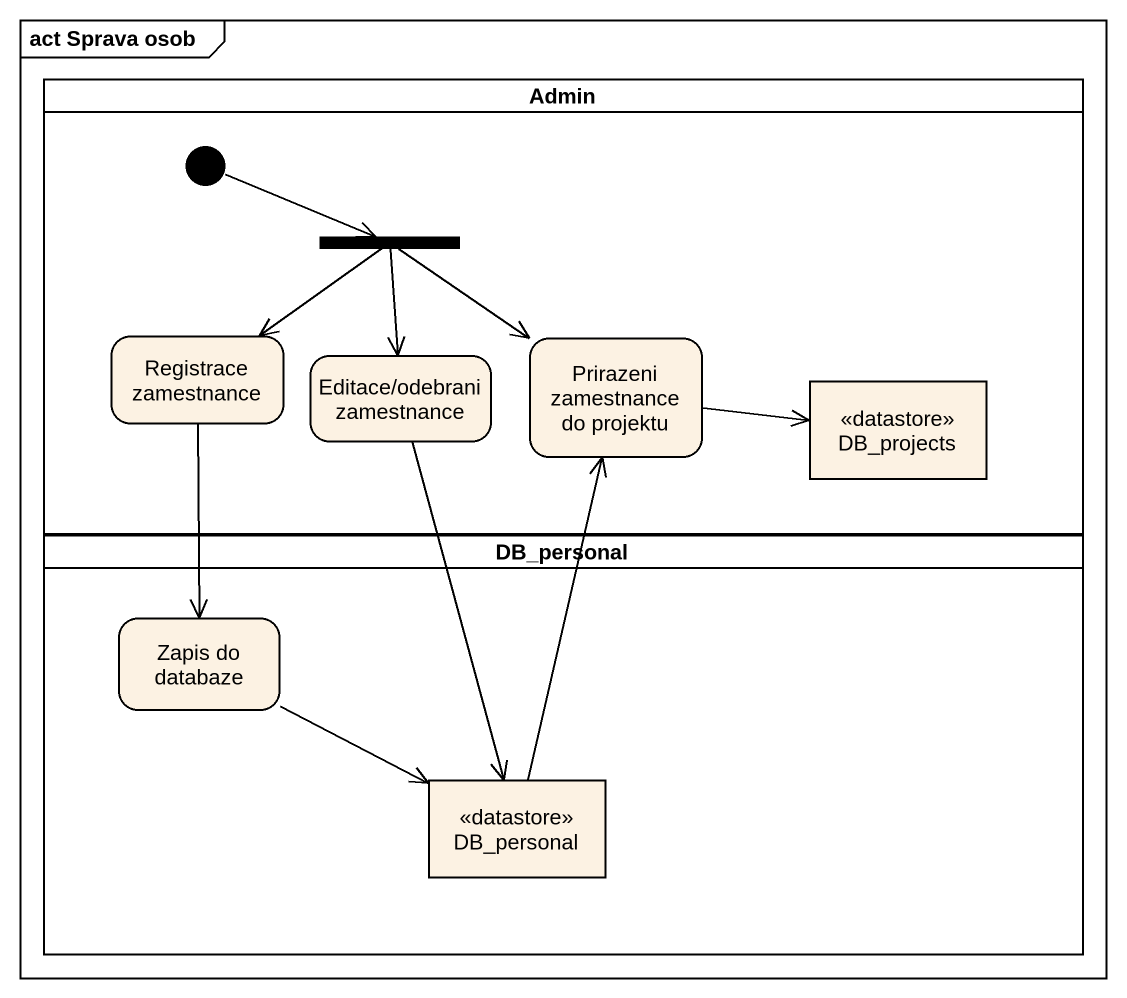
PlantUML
@startuml
mainframe act Sprava osob
hide empty description
state Admin <<partition>> {
  state fork1 <<fork>>
  state "Registrace zamestnance" as Registrace_zamestnance
  state "Prirazeni zamestnance do projektu" as Prirazeni_zamestnance_do
  state "Editace/odebrani zamestnance" as Editace_odebrani_zamestnance
  state DB_projects <<datastore>>
  [*] -right-> fork1
}
state DB_personal <<partition>> {
  state "Zapis do databaze" as Zapis_do_databaze
  state "DB_personal" as DB_personal_2 <<datastore>>
}
fork1 --> Registrace_zamestnance
fork1 --> Prirazeni_zamestnance_do
fork1 --> Editace_odebrani_zamestnance
Registrace_zamestnance --> Zapis_do_databaze
Prirazeni_zamestnance_do -right-> DB_projects
Editace_odebrani_zamestnance --> DB_personal_2
Zapis_do_databaze -right-> DB_personal_2
DB_personal_2 -up-> Prirazeni_zamestnance_do
@enduml
